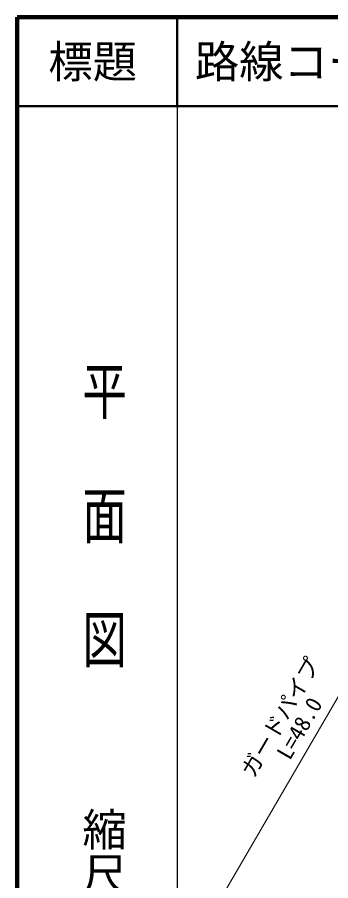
# Model space of a CAD drawing. Units: millimetres, scale not verified. Extents: x 40000 to 680000, y 20000 to 380000.
# Drawn here: x 40000 to 75311, y 282715 to 380000 of the extents above; entities that cross this region are included whole.
import ezdxf
from ezdxf.enums import TextEntityAlignment as Align

# ---------------------------------------------------------------- set-up
doc = ezdxf.new("R2010")
doc.units = ezdxf.units.MM
doc.header["$LTSCALE"] = 1000
for name, color, linetype, lineweight in [('M-STR-HTXT', 7, 'Continuous', 13), ('M-TTL', 2, 'Continuous', 140), ('M-TTL-BAND', 7, 'Continuous', 25), ('M-TTL-LINE', 7, 'Continuous', 50)]:
    doc.layers.add(name, color=color, linetype=linetype, lineweight=lineweight)
doc.layers.add('M-TTL-TXT', color=7, linetype='Continuous')
doc.styles.add('@ＭＳ ゴシック', font='')
doc.styles.add('ＭＳ ゴシック', font='')
doc.styles.get('@ＭＳ ゴシック').set_extended_font_data('@MS Gothic')
doc.styles.get('ＭＳ ゴシック').set_extended_font_data('MS Gothic')

msp = doc.modelspace()

# ---------------------------------------------------------------- linework, layer by layer
at = {"layer": 'M-STR-HTXT'}
msp.add_line((59900, 275499), (85809, 320124), dxfattribs=at)
at = {"layer": 'M-TTL'}
for p, q in [((40000, 380000), (40000, 20000)), ((680000, 380000), (40000, 380000))]:
    msp.add_line(p, q, dxfattribs=at)
at = {"layer": 'M-TTL-BAND'}
msp.add_line((58000, 370000), (58000, 20000), dxfattribs=at)
at = {"layer": 'M-TTL-LINE'}
for p, q in [((58000, 380000), (58000, 370000)), ((40000, 370000), (680000, 370000))]:
    msp.add_line(p, q, dxfattribs=at)

# ---------------------------------------------------------------- texts
at = {"layer": 'M-STR-HTXT', "style": 'ＭＳ ゴシック'}
for s, p in [('ガードパイプ', (70892, 300406)), ('L=48.0', (73054, 299151))]:
    msp.add_text(s, height=1833, rotation=59.861, dxfattribs=at).set_placement(p, align=Align.BOTTOM_CENTER)
at = {"layer": 'M-TTL-BAND', "style": '@ＭＳ ゴシック', "width": 1.4}
msp.add_text('平  面  図', height=3666, rotation=270, dxfattribs=at).set_placement((49777, 306475), align=Align.MIDDLE_RIGHT)
at = {"layer": 'M-TTL-BAND', "style": '@ＭＳ ゴシック'}
msp.add_text('縮尺千分の一', height=3666, rotation=270, dxfattribs=at).set_placement((49777, 261030), align=Align.MIDDLE_RIGHT)
at = {"layer": 'M-TTL-TXT', "style": 'ＭＳ ゴシック'}
msp.add_text('標題', height=3666, dxfattribs=at).set_placement((48500, 375000), align=Align.MIDDLE_CENTER)
msp.add_text('路線コード', height=3666, dxfattribs=at).set_placement((60000, 375000), align=Align.MIDDLE_LEFT)

doc.saveas('drawing.dxf')
